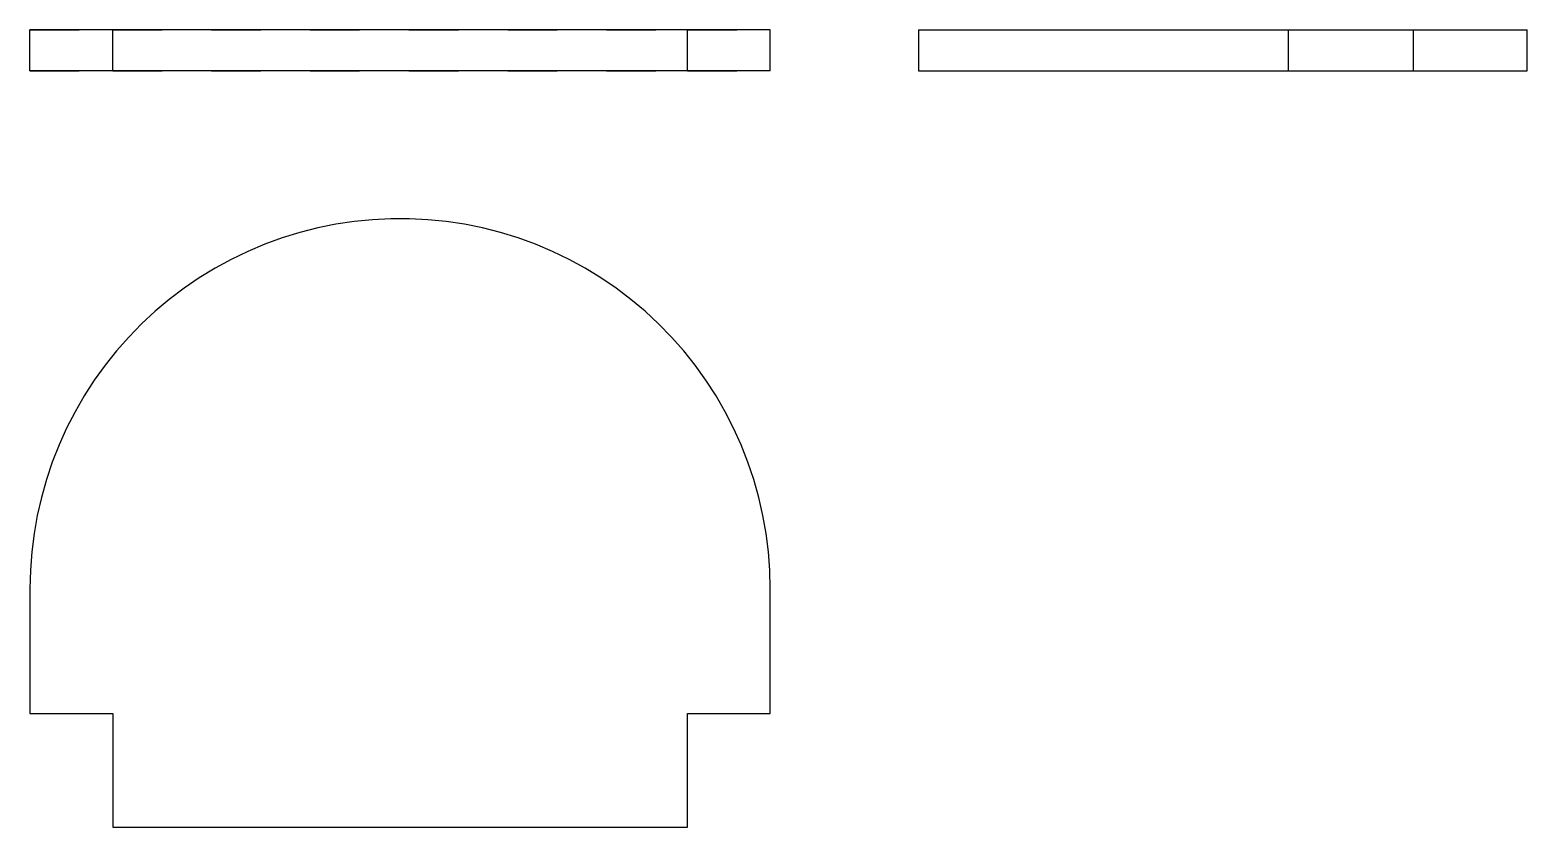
# Model space of a CAD drawing. Extents: x 0 to 3.03, y 0 to 1.62.
import ezdxf

# ---------------------------------------------------------------- set-up
doc = ezdxf.new("R2010")
doc.units = 0
doc.linetypes.add('HIDDEN', pattern=[0.075, 0.050025, -0.024975])
for name, color, linetype in [('FRONT', 7, 'CONTINUOUS'), ('FRONT_HID', 7, 'HIDDEN'), ('LEFT', 7, 'CONTINUOUS'), ('TOP', 7, 'CONTINUOUS')]:
    doc.layers.add(name, color=color, linetype=linetype)

msp = doc.modelspace()

# ---------------------------------------------------------------- linework, layer by layer
at = {"layer": 'FRONT'}
for p, q in [((0, 1.532896), (0, 1.615718)), ((1.5, 1.615718), (0, 1.615718)), ((1.5, 1.532896), (1.5, 1.615718)), ((1.5, 1.532896), (0, 1.532896))]:
    msp.add_line(p, q, dxfattribs=at)
at = {"layer": 'FRONT_HID', "linetype": 'HIDDEN'}
for p, q in [((0, 1.615718), (0.167945, 1.615718)), ((0.167945, 1.532896), (0.167945, 1.615718)), ((0.167945, 1.532896), (0.167945, 1.615718)), ((0.167945, 1.615718), (1.332055, 1.615718)), ((1.332055, 1.532896), (1.332055, 1.615718)), ((1.332055, 1.532896), (1.332055, 1.615718)), ((1.332055, 1.615718), (1.5, 1.615718)), ((0, 1.532896), (0.167945, 1.532896)), ((0.167945, 1.532896), (1.332055, 1.532896)), ((1.332055, 1.532896), (1.5, 1.532896))]:
    msp.add_line(p, q, dxfattribs=at)
at = {"layer": 'LEFT'}
for p, q in [((1.8, 1.615718), (2.55, 1.615718)), ((1.8, 1.615718), (1.8, 1.532896)), ((2.55, 1.615718), (2.803067, 1.615718)), ((2.55, 1.532896), (2.55, 1.615718)), ((2.803067, 1.532896), (2.803067, 1.615718)), ((2.803067, 1.615718), (3.033129, 1.615718)), ((3.033129, 1.532896), (3.033129, 1.615718)), ((1.8, 1.532896), (2.55, 1.532896)), ((2.55, 1.532896), (2.803067, 1.532896)), ((2.803067, 1.532896), (3.033129, 1.532896))]:
    msp.add_line(p, q, dxfattribs=at)
at = {"layer": 'TOP'}
for p, q in [((0.583109, 1.214325), (0.54687, 1.205097)), ((0.619764, 1.221735), (0.583109, 1.214325)), ((0.656742, 1.227308), (0.619764, 1.221735)), ((0.693952, 1.231032), (0.656742, 1.227308)), ((0.731302, 1.232896), (0.693952, 1.231032)), ((0.768698, 1.232896), (0.731302, 1.232896)), ((0.806048, 1.231032), (0.768698, 1.232896)), ((0.843258, 1.227308), (0.806048, 1.231032)), ((0.880236, 1.221735), (0.843258, 1.227308)), ((0.916891, 1.214325), (0.880236, 1.221735)), ((0.95313, 1.205097), (0.916891, 1.214325)), ((0.511135, 1.194074), (0.475994, 1.181284)), ((0.54687, 1.205097), (0.511135, 1.194074)), ((0.988865, 1.194074), (0.95313, 1.205097)), ((1.024006, 1.181284), (0.988865, 1.194074)), ((0.441535, 1.166758), (0.407842, 1.150533)), ((0.475994, 1.181284), (0.441535, 1.166758)), ((1.058465, 1.166758), (1.024006, 1.181284)), ((1.092158, 1.150533), (1.058465, 1.166758)), ((0.375, 1.132648), (0.34309, 1.113148)), ((0.407842, 1.150533), (0.375, 1.132648)), ((1.125, 1.132648), (1.092158, 1.150533)), ((1.15691, 1.113148), (1.125, 1.132648)), ((0.312192, 1.092082), (0.282383, 1.069502)), ((0.34309, 1.113148), (0.312192, 1.092082)), ((1.187808, 1.092082), (1.15691, 1.113148)), ((1.217617, 1.069502), (1.187808, 1.092082)), ((0.282383, 1.069502), (0.253736, 1.045465)), ((1.246264, 1.045465), (1.217617, 1.069502)), ((0.253736, 1.045465), (0.226322, 1.020029)), ((1.273678, 1.020029), (1.246264, 1.045465)), ((0.226322, 1.020029), (0.200211, 0.993258)), ((1.299789, 0.993258), (1.273678, 1.020029)), ((0.200211, 0.993258), (0.175467, 0.96522)), ((1.324533, 0.96522), (1.299789, 0.993258)), ((0.175467, 0.96522), (0.152151, 0.935982)), ((1.347849, 0.935982), (1.324533, 0.96522)), ((0.152151, 0.935982), (0.130321, 0.905619)), ((1.369679, 0.905619), (1.347849, 0.935982)), ((0.130321, 0.905619), (0.110032, 0.874205)), ((1.389968, 0.874205), (1.369679, 0.905619)), ((0.110032, 0.874205), (0.091334, 0.841819)), ((1.408666, 0.841819), (1.389968, 0.874205)), ((0.091334, 0.841819), (0.074273, 0.808542)), ((1.425727, 0.808542), (1.408666, 0.841819)), ((0.074273, 0.808542), (0.058893, 0.774455)), ((1.441107, 0.774455), (1.425727, 0.808542)), ((0.058893, 0.774455), (0.045231, 0.739644)), ((1.454769, 0.739644), (1.441107, 0.774455)), ((0.045231, 0.739644), (0.03332, 0.704195)), ((1.46668, 0.704195), (1.454769, 0.739644)), ((0.03332, 0.704195), (0.023192, 0.668197)), ((1.476808, 0.668197), (1.46668, 0.704195)), ((0.023192, 0.668197), (0.014871, 0.631738)), ((1.485129, 0.631738), (1.476808, 0.668197)), ((0.014871, 0.631738), (0.008377, 0.594911)), ((1.491623, 0.594911), (1.485129, 0.631738)), ((0.008377, 0.594911), (0.003727, 0.557805)), ((1.496273, 0.557805), (1.491623, 0.594911)), ((0.003727, 0.557805), (0.000932, 0.520513)), ((1.499068, 0.520513), (1.496273, 0.557805)), ((0.000932, 0.520513), (0, 0.483129)), ((1.5, 0.483129), (1.499068, 0.520513)), ((0, 0.483129), (0, 0.230061)), ((1.5, 0.230061), (1.5, 0.483129)), ((0, 0.230061), (0.167945, 0.230061)), ((0.167945, 0.230061), (0.167945, 0)), ((1.332055, 0), (1.332055, 0.230061)), ((1.332055, 0.230061), (1.5, 0.230061)), ((0.167945, 0), (1.332055, 0))]:
    msp.add_line(p, q, dxfattribs=at)

doc.saveas('drawing.dxf')
